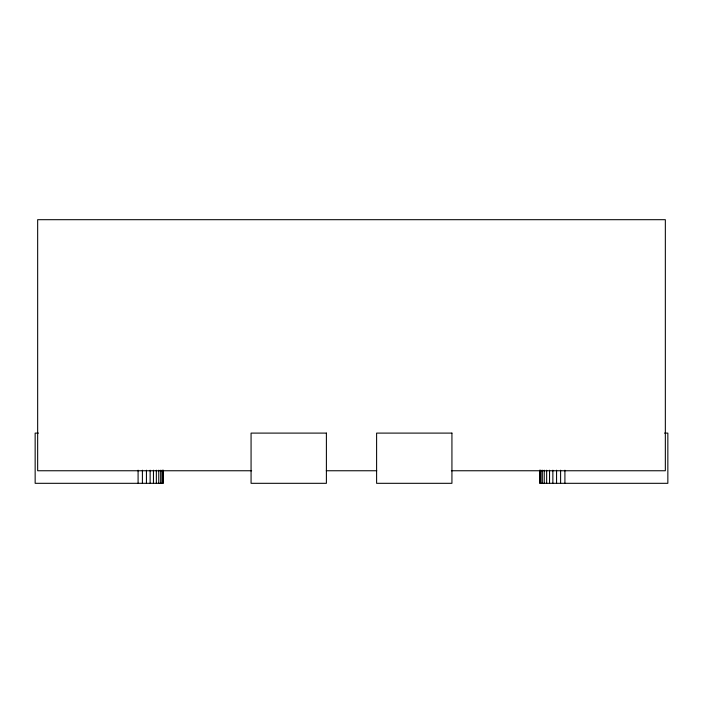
<?xml version="1.0" encoding="UTF-8"?>
<svg xmlns="http://www.w3.org/2000/svg" width="703" height="703" viewBox="0 0 703 703"><rect width="100%" height="100%" fill="white"/><g stroke="black" fill="none" stroke-linecap="round" stroke-linejoin="round"><path stroke-width="1.05" d="M38.437 433.101L35.15 433.101L35.15 483.312L163.193 483.312L163.193 470.21M664.563 433.101L667.85 433.101L667.85 483.312L539.807 483.312L539.807 470.21M251.639 470.755L37.663 470.755L37.663 219.688L665.337 219.688L665.337 470.755L451.361 470.755M326.262 470.755L376.738 470.755M564.913 470.21L564.913 483.312M560.599 470.21L560.599 483.312M556.565 470.21L556.565 483.312M552.866 470.21L552.866 483.312M549.544 470.21L549.544 483.312M546.653 470.21L546.653 483.312M544.236 470.21L544.236 483.312M542.321 470.21L542.321 483.312M540.923 470.21L540.923 483.312M540.089 470.21L540.089 483.312M162.911 470.21L162.911 483.312M162.077 470.21L162.077 483.312M160.679 470.21L160.679 483.312M158.764 470.21L158.764 483.312M156.347 470.21L156.347 483.312M153.456 470.21L153.456 483.312M150.134 470.21L150.134 483.312M146.435 470.21L146.435 483.312M142.401 470.21L142.401 483.312M138.087 470.21L138.087 483.312M326.394 433.101L251.068 433.101L251.068 483.312L326.394 483.312L326.394 433.101M451.932 433.101L376.606 433.101L376.606 483.312L451.932 483.312L451.932 433.101"/></g></svg>
